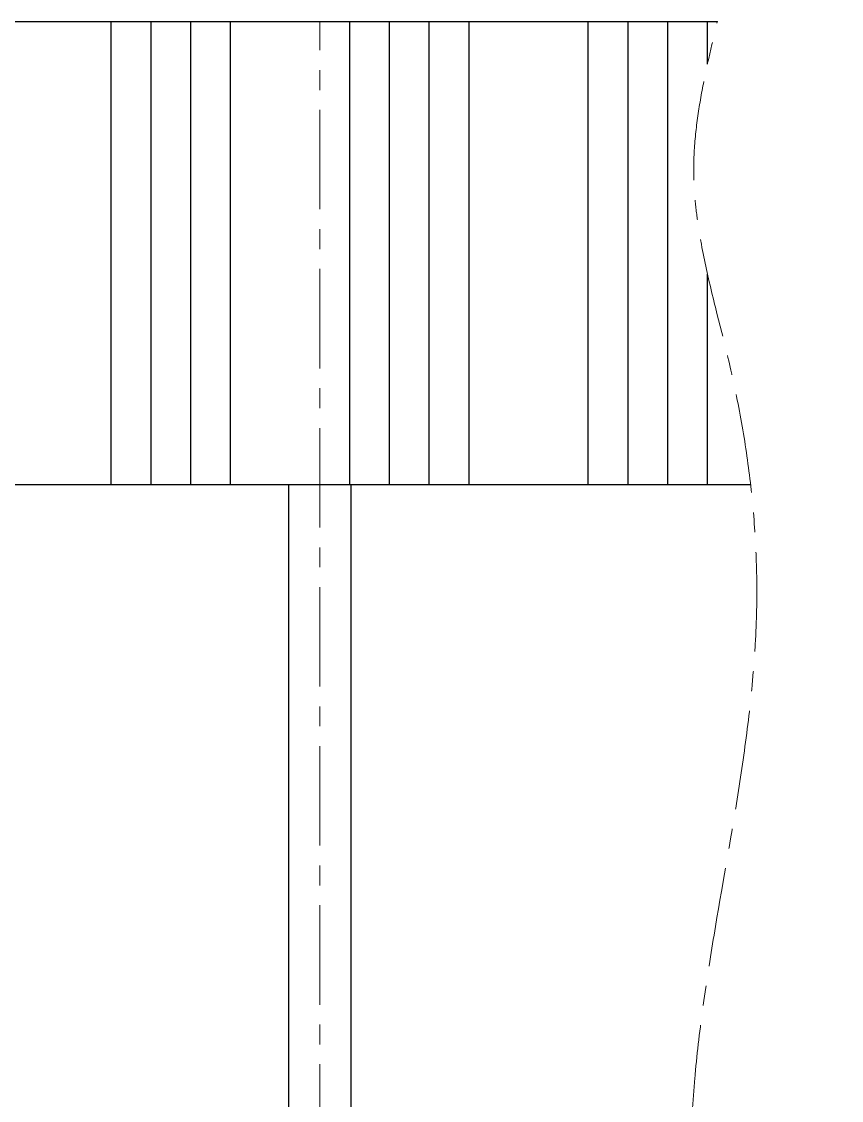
# Model space of a CAD drawing. Header units: millimetres. Extents: x 3220 to 226993, y 817 to 176024.
# Drawn here: x 177879 to 181808, y 138995 to 144163 of the extents above; entities that cross this region are included whole.
import ezdxf

# ---------------------------------------------------------------- set-up
doc = ezdxf.new("R2010")
doc.units = ezdxf.units.MM
doc.linetypes.add('AXES', pattern=[50.8, 31.75, -6.35, 6.35, -6.35])
doc.layers.add('Axe', color=1, linetype='AXES', lineweight=9)

# ---------------------------------------------------------------- blocks, each defined once
blk = doc.blocks.new('section 1-2')
h = blk.add_hatch()
h.set_pattern_fill('ANSI34', color=76, scale=60, angle=45)
h.paths.add_polyline_path([(25000, 8219.3), (24250, 8219.3), (24250, 6000), (25000, 6000)])
h.paths.add_polyline_path([(30000, 8219.3), (25000, 8219.3), (25000, 6000), (25150, 6000), (30000, 6000)])
edge = h.paths.add_edge_path()
edge.add_spline(control_points=[(32064.9, 6000), (32043.8, 6183.6), (31955.3, 6691.5), (31715.2, 7425.3), (31849.2, 7984.2), (31905.5, 8219.3)], knot_values=[6114.072042, 6114.072042, 6114.072042, 6114.072042, 6667.775317, 7650.016117, 8363.52173, 8363.52173, 8363.52173, 8363.52173], degree=3, periodic=0)
edge.add_line((31905.5, 8219.3), (30000, 8219.3))
edge.add_line((30000, 8219.3), (30000, 6000))
edge.add_line((30000, 6000), (32064.9, 6000))
at = {"color": 76}
blk.add_lwpolyline([(32064.9, 6000), (24250, 6000), (24250, 8219.3), (31905.5, 8219.3)], dxfattribs=at)
blk.add_lwpolyline([(29850, 0), (30150, 0), (30150, 6000), (29850, 6000)], close=True, dxfattribs=at)
at = {"layer": 'Axe', "ltscale": 15}
blk.add_line((30000, -300), (30000, 8219.3), dxfattribs=at)
blk.add_spline([(32500, 0), (31779.3, 2718.3), (32093.5, 5399.5), (31970.2, 6548.9), (31792.2, 7514.9), (31905.5, 8219.3)], degree=3, dxfattribs=at)

msp = doc.modelspace()

# ---------------------------------------------------------------- block references
msp.add_blockref('section 1-2', (149308.2, 135943.7))

doc.saveas('drawing.dxf')
